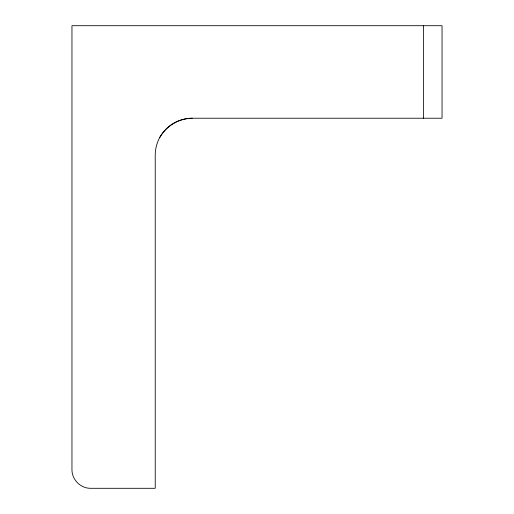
<?xml version="1.0" encoding="UTF-8"?>
<svg xmlns="http://www.w3.org/2000/svg" width="514" height="514" viewBox="0 0 514 514"><rect width="100%" height="100%" fill="white"/><g stroke="black" fill="none" stroke-linecap="round" stroke-linejoin="round"><path stroke-width="0.77" d="M159.854 137.527L160.188 136.724C166.889 125.551 179.206 118.438 192.236 118.22L442.04 118.22L442.04 25.7L71.96 25.7L71.96 469.757C71.896 479.665 80.544 488.358 90.464 488.3L155.228 488.3L155.228 155.228A37.008 37.008 0 0 1 192.236 118.22M423.536 25.7L423.536 118.22"/></g></svg>
